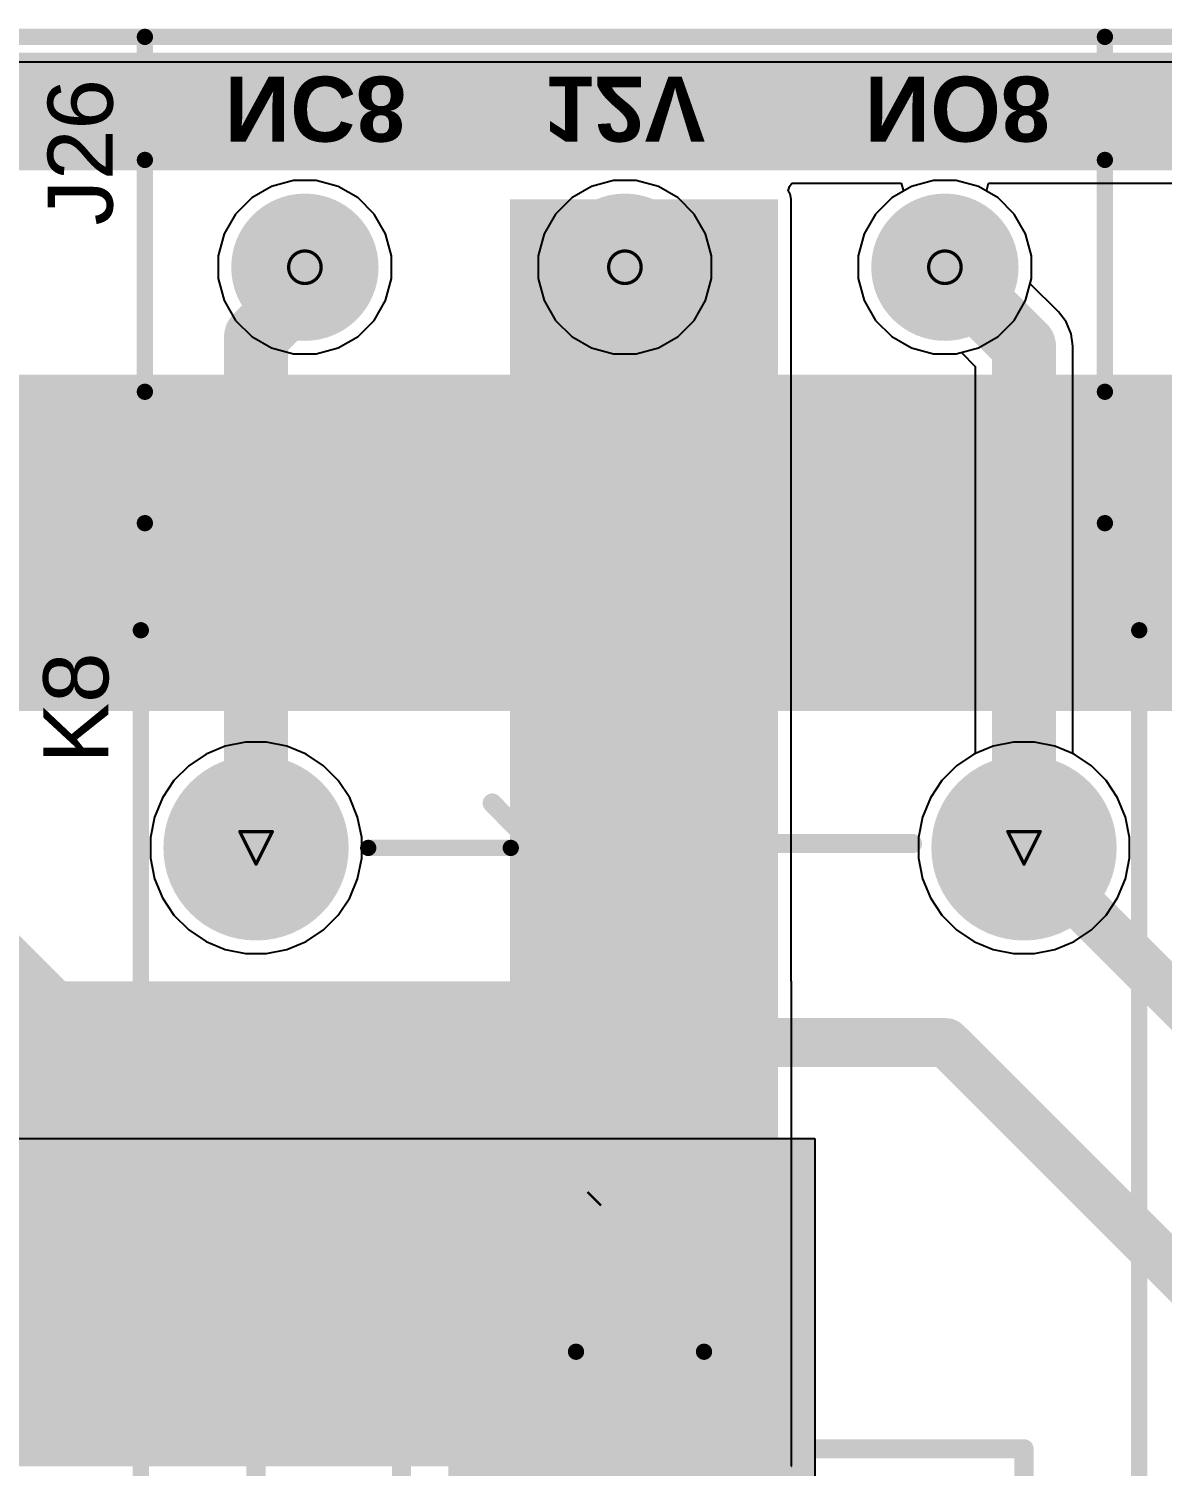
# Model space of a CAD drawing. Header units: inches. Extents: x -7 to 5163, y -3 to 5149.
# Drawn here: x 152.33 to 170.04, y 135.24 to 157.7 of the extents above; entities that cross this region are included whole.
import ezdxf

# ---------------------------------------------------------------- set-up
doc = ezdxf.new("R2010")
doc.units = ezdxf.units.IN
for name, color, linetype in [('Board Outline', 216, 'Continuous'), ('Bottom Layer', 5, 'Continuous'), ('Bottom Overlay', 54, 'Continuous'), ('Bottom Solder', 6, 'Continuous'), ('Drill Drawing', 1, 'Continuous'), ('GND', 76, 'Continuous'), ('Multi-Layer', 9, 'Continuous'), ('Pad Holes', 156, 'Continuous'), ('PWR', 16, 'Continuous'), ('Top Layer', 1, 'Continuous'), ('Top Overlay', 2, 'Continuous'), ('Top Solder', 216, 'Continuous')]:
    doc.layers.add(name, color=color, linetype=linetype)
doc.styles.add('Arial', font='', dxfattribs={"height": 0.2})
doc.styles.add('Arial_Bold', font='', dxfattribs={"height": 0.2})
doc.styles.get('Arial').set_extended_font_data('Arial')
doc.styles.get('Arial_Bold').set_extended_font_data('Arial', bold=True)

# ---------------------------------------------------------------- blocks, each defined once
blk = doc.blocks.new('SRD_05VDC_SL_C_17')
at = {"layer": 'Bottom Layer'}
h = blk.add_hatch(color=5, dxfattribs=at)
edge = h.paths.add_edge_path()
edge.add_arc((-5.100066, 5.999988), 1.397, 0, 360)
h = blk.add_hatch(color=5, dxfattribs=at)
edge = h.paths.add_edge_path()
edge.add_arc((7.100061999999999, 5.999479999999999), 1.397, 0, 360)
h = blk.add_hatch(color=5, dxfattribs=at)
edge = h.paths.add_edge_path()
edge.add_arc((-7.100061999999999, 0), 1.397, 0, 360)
h = blk.add_hatch(color=5, dxfattribs=at)
edge = h.paths.add_edge_path()
edge.add_arc((-5.100066, -5.999988), 1.397, 0, 360)
h = blk.add_hatch(color=5, dxfattribs=at)
edge = h.paths.add_edge_path()
edge.add_arc((7.100061999999999, -5.999479999999999), 1.397, 0, 360)
at = {"layer": 'Bottom Solder'}
h = blk.add_hatch(color=6, dxfattribs=at)
edge = h.paths.add_edge_path()
edge.add_arc((-5.100066, 5.999988), 1.4478, 0, 360)
h = blk.add_hatch(color=6, dxfattribs=at)
edge = h.paths.add_edge_path()
edge.add_arc((7.100061999999999, 5.999479999999999), 1.4478, 0, 360)
h = blk.add_hatch(color=6, dxfattribs=at)
edge = h.paths.add_edge_path()
edge.add_arc((-7.100061999999999, 0), 1.4478, 0, 360)
h = blk.add_hatch(color=6, dxfattribs=at)
edge = h.paths.add_edge_path()
edge.add_arc((-5.100066, -5.999988), 1.4478, 0, 360)
h = blk.add_hatch(color=6, dxfattribs=at)
edge = h.paths.add_edge_path()
edge.add_arc((7.100061999999999, -5.999479999999999), 1.4478, 0, 360)
at = {"layer": 'GND'}
h = blk.add_hatch(color=76, dxfattribs=at)
edge = h.paths.add_edge_path()
edge.add_arc((-5.100066, 5.999988), 1.397, 0, 360)
h = blk.add_hatch(color=76, dxfattribs=at)
edge = h.paths.add_edge_path()
edge.add_arc((7.100061999999999, 5.999479999999999), 1.397, 0, 360)
h = blk.add_hatch(color=76, dxfattribs=at)
edge = h.paths.add_edge_path()
edge.add_arc((-7.100061999999999, 0), 1.397, 0, 360)
h = blk.add_hatch(color=76, dxfattribs=at)
edge = h.paths.add_edge_path()
edge.add_arc((-5.100066, -5.999988), 1.397, 0, 360)
h = blk.add_hatch(color=76, dxfattribs=at)
edge = h.paths.add_edge_path()
edge.add_arc((7.100061999999999, -5.999479999999999), 1.397, 0, 360)
at = {"layer": 'Multi-Layer'}
h = blk.add_hatch(color=9, dxfattribs=at)
edge = h.paths.add_edge_path()
edge.add_arc((-5.100066, 5.999988), 1.397, 0, 360)
h = blk.add_hatch(color=9, dxfattribs=at)
edge = h.paths.add_edge_path()
edge.add_arc((7.100061999999999, 5.999479999999999), 1.397, 0, 360)
h = blk.add_hatch(color=9, dxfattribs=at)
edge = h.paths.add_edge_path()
edge.add_arc((-7.100061999999999, 0), 1.397, 0, 360)
h = blk.add_hatch(color=9, dxfattribs=at)
edge = h.paths.add_edge_path()
edge.add_arc((-5.100066, -5.999988), 1.397, 0, 360)
h = blk.add_hatch(color=9, dxfattribs=at)
edge = h.paths.add_edge_path()
edge.add_arc((7.100061999999999, -5.999479999999999), 1.397, 0, 360)
at = {"layer": 'Pad Holes'}
h = blk.add_hatch(color=7, dxfattribs=at)
edge = h.paths.add_edge_path()
edge.add_arc((-5.099989799999999, 5.999988), 0.7619999999999999, 0, 360)
h = blk.add_hatch(color=7, dxfattribs=at)
edge = h.paths.add_edge_path()
edge.add_arc((7.1000112, 5.999479999999999), 0.7619999999999999, 0, 360)
h = blk.add_hatch(color=7, dxfattribs=at)
edge = h.paths.add_edge_path()
edge.add_arc((-7.1000112, 0), 0.7619999999999999, 0, 360)
h = blk.add_hatch(color=7, dxfattribs=at)
edge = h.paths.add_edge_path()
edge.add_arc((-5.099989799999999, -5.999988), 0.7619999999999999, 0, 360)
h = blk.add_hatch(color=7, dxfattribs=at)
edge = h.paths.add_edge_path()
edge.add_arc((7.099935, -5.999479999999999), 0.7619999999999999, 0, 360)
at = {"layer": 'PWR'}
h = blk.add_hatch(color=16, dxfattribs=at)
edge = h.paths.add_edge_path()
edge.add_arc((-5.100066, 5.999988), 1.397, 0, 360)
h = blk.add_hatch(color=16, dxfattribs=at)
edge = h.paths.add_edge_path()
edge.add_arc((7.100061999999999, 5.999479999999999), 1.397, 0, 360)
h = blk.add_hatch(color=16, dxfattribs=at)
edge = h.paths.add_edge_path()
edge.add_arc((-7.100061999999999, 0), 1.397, 0, 360)
h = blk.add_hatch(color=16, dxfattribs=at)
edge = h.paths.add_edge_path()
edge.add_arc((-5.100066, -5.999988), 1.397, 0, 360)
h = blk.add_hatch(color=16, dxfattribs=at)
edge = h.paths.add_edge_path()
edge.add_arc((7.100061999999999, -5.999479999999999), 1.397, 0, 360)
at = {"layer": 'Top Layer'}
h = blk.add_hatch(color=1, dxfattribs=at)
edge = h.paths.add_edge_path()
edge.add_arc((-5.100066, 5.999988), 1.397, 0, 360)
h = blk.add_hatch(color=1, dxfattribs=at)
edge = h.paths.add_edge_path()
edge.add_arc((7.100061999999999, 5.999479999999999), 1.397, 0, 360)
h = blk.add_hatch(color=1, dxfattribs=at)
edge = h.paths.add_edge_path()
edge.add_arc((-7.100061999999999, 0), 1.397, 0, 360)
h = blk.add_hatch(color=1, dxfattribs=at)
edge = h.paths.add_edge_path()
edge.add_arc((-5.100066, -5.999988), 1.397, 0, 360)
h = blk.add_hatch(color=1, dxfattribs=at)
edge = h.paths.add_edge_path()
edge.add_arc((7.100061999999999, -5.999479999999999), 1.397, 0, 360)
at = {"layer": 'Top Solder'}
h = blk.add_hatch(color=216, dxfattribs=at)
edge = h.paths.add_edge_path()
edge.add_arc((-5.100066, 5.999988), 1.4478, 0, 360)
h = blk.add_hatch(color=216, dxfattribs=at)
edge = h.paths.add_edge_path()
edge.add_arc((7.100061999999999, 5.999479999999999), 1.4478, 0, 360)
h = blk.add_hatch(color=216, dxfattribs=at)
edge = h.paths.add_edge_path()
edge.add_arc((-7.100061999999999, 0), 1.4478, 0, 360)
h = blk.add_hatch(color=216, dxfattribs=at)
edge = h.paths.add_edge_path()
edge.add_arc((-5.100066, -5.999988), 1.4478, 0, 360)
h = blk.add_hatch(color=216, dxfattribs=at)
edge = h.paths.add_edge_path()
edge.add_arc((7.100061999999999, -5.999479999999999), 1.4478, 0, 360)
at = {"layer": 'Top Overlay'}
for points in [[(-8.6991444, 7.8000352, 0.254, 0.254, 0), (-8.6991444, 0.2946908, 0.254, 0.254, 0)], [(-8.6991444, 7.8000352, 0.254, 0.254, 0), (10.5009696, 7.8000352, 0.254, 0.254, 0)], [(10.500995, 7.8000098, 0.254, 0.254, 0), (10.500995, -7.8000098, 0.254, 0.254, 0)], [(-3.309874, 5.999988, 0.2999994, 0.2999994, 0), (-2.2919944, 5.9999626, 0.2999994, 0.2999994, 0)], [(-2.2919944, 5.999988, 0.2999994, 0.2999994, 0), (-2.2919944, 1.0508488, 0.2999994, 0.2999994, 0)], [(7.0993, 4.246879999999999, 0.254, 0.254, 0), (7.0993, 2.0193, 0.254, 0.254, 0)], [(-7.031735999999999, 3.727196, 0.2999994, 0.2999994, 0), (1.604264, 3.727196, 0.2999994, 0.2999994, 0)], [(-7.031735999999999, 3.727196, 0.2999994, 0.2999994, 0), (-7.031735999999999, 1.7999964, 0.2999994, 0.2999994, 0)], [(1.604264, 3.727196, 0.2999994, 0.2999994, 0), (1.604264, 0.7272019999999999, 0.2999994, 0.2999994, 0)], [(7.800593999999999, 2.30886, 0.2999994, 0.2999994, 0), (6.150102, 0.70104, 0.2999994, 0.2999994, 0)], [(-3.774948, 0.999998, 0.254, 0.254, 0), (-3.774948, -0.999998, 0.254, 0.254, 0)], [(-3.774948, 0.999998, 0.254, 0.254, 0), (-0.7749539999999999, 0.999998, 0.254, 0.254, 0)], [(-0.7749539999999999, 0.999998, 0.254, 0.254, 0), (-0.7749539999999999, -0.999998, 0.254, 0.254, 0)], [(1.604264, 0.7272019999999999, 0.2999994, 0.2999994, 0), (1.628394, 0.7030466, 0.2999994, 0.2999994, 0)], [(1.628394, 0.7030466, 0.2999994, 0.2999994, 0), (5.644387999999999, 0.7030466, 0.2999994, 0.2999994, 0)], [(5.644387999999999, 0.7030466, 0.2999994, 0.2999994, 0), (6.152387999999999, 0.7030466, 0.2999994, 0.2999994, 0)], [(-8.6991444, -0.2946908, 0.254, 0.254, 0), (-8.6991444, -7.7999844, 0.254, 0.254, 0)], [(7.168388, -0.31242, 0.2999994, 0.2999994, 0), (7.168388, -4.25704, 0.2999994, 0.2999994, 0)], [(-3.774948, -0.999998, 0.254, 0.254, 0), (-0.7749539999999999, -0.999998, 0.254, 0.254, 0)], [(-2.2919944, -1.0512552, 0.2999994, 0.2999994, 0), (-2.2919944, -5.999988, 0.2999994, 0.2999994, 0)], [(-2.2919944, -5.9999626, 0.2999994, 0.2999994, 0), (-3.309874, -5.999988, 0.2999994, 0.2999994, 0)], [(-8.699017399999999, -7.7999844, 0.254, 0.254, 0), (10.5010966, -7.7999844, 0.254, 0.254, 0)]]:
    blk.add_lwpolyline(points, format="xyseb", dxfattribs=at)
for points in [[(-8.7626444, 7.8000352, 0.127, 0.127, 1), (-8.6356444, 7.8000352, 0.127, 0.127, 1)], [(-8.7626444, 7.8000352, 0.127, 0.127, 1), (-8.6356444, 7.8000352, 0.127, 0.127, 1)], [(10.4374696, 7.8000352, 0.127, 0.127, 1), (10.5644696, 7.8000352, 0.127, 0.127, 1)], [(10.437495, 7.8000098, 0.127, 0.127, 1), (10.564495, 7.8000098, 0.127, 0.127, 1)], [(-3.38487258, 5.999988, 0.1499997, 0.1499997, 1), (-3.23487542, 5.999988, 0.1499997, 0.1499997, 1)], [(-2.36699298, 5.999988, 0.1499997, 0.1499997, 1), (-2.21699582, 5.999988, 0.1499997, 0.1499997, 1)], [(-2.36699298, 5.9999626, 0.1499997, 0.1499997, 1), (-2.21699582, 5.9999626, 0.1499997, 0.1499997, 1)], [(7.0358, 4.246879999999999, 0.127, 0.127, 1), (7.162799999999999, 4.246879999999999, 0.127, 0.127, 1)], [(-7.106734579999999, 3.727196, 0.1499997, 0.1499997, 1), (-6.95673742, 3.727196, 0.1499997, 0.1499997, 1)], [(-7.106734579999999, 3.727196, 0.1499997, 0.1499997, 1), (-6.95673742, 3.727196, 0.1499997, 0.1499997, 1)], [(1.52926542, 3.727196, 0.1499997, 0.1499997, 1), (1.67926258, 3.727196, 0.1499997, 0.1499997, 1)], [(1.52926542, 3.727196, 0.1499997, 0.1499997, 1), (1.67926258, 3.727196, 0.1499997, 0.1499997, 1)], [(7.72559542, 2.30886, 0.1499997, 0.1499997, 1), (7.87559258, 2.30886, 0.1499997, 0.1499997, 1)], [(7.0358, 2.0193, 0.127, 0.127, 1), (7.162799999999999, 2.0193, 0.127, 0.127, 1)], [(-7.106734579999999, 1.7999964, 0.1499997, 0.1499997, 1), (-6.95673742, 1.7999964, 0.1499997, 0.1499997, 1)], [(-3.838448, 0.999998, 0.127, 0.127, 1), (-3.711448, 0.999998, 0.127, 0.127, 1)], [(-3.838448, 0.999998, 0.127, 0.127, 1), (-3.711448, 0.999998, 0.127, 0.127, 1)], [(-2.36699298, 1.0508488, 0.1499997, 0.1499997, 1), (-2.21699582, 1.0508488, 0.1499997, 0.1499997, 1)], [(-0.8384539999999999, 0.999998, 0.127, 0.127, 1), (-0.7114539999999999, 0.999998, 0.127, 0.127, 1)], [(-0.8384539999999999, 0.999998, 0.127, 0.127, 1), (-0.7114539999999999, 0.999998, 0.127, 0.127, 1)], [(1.52926542, 0.7272019999999999, 0.1499997, 0.1499997, 1), (1.67926258, 0.7272019999999999, 0.1499997, 0.1499997, 1)], [(1.52926542, 0.7272019999999999, 0.1499997, 0.1499997, 1), (1.67926258, 0.7272019999999999, 0.1499997, 0.1499997, 1)], [(1.55339542, 0.7030466, 0.1499997, 0.1499997, 1), (1.70339258, 0.7030466, 0.1499997, 0.1499997, 1)], [(1.55339542, 0.7030466, 0.1499997, 0.1499997, 1), (1.70339258, 0.7030466, 0.1499997, 0.1499997, 1)], [(5.569389419999999, 0.7030466, 0.1499997, 0.1499997, 1), (5.71938658, 0.7030466, 0.1499997, 0.1499997, 1)], [(5.569389419999999, 0.7030466, 0.1499997, 0.1499997, 1), (5.71938658, 0.7030466, 0.1499997, 0.1499997, 1)], [(6.07510342, 0.70104, 0.1499997, 0.1499997, 1), (6.225100579999999, 0.70104, 0.1499997, 0.1499997, 1)], [(6.077389419999999, 0.7030466, 0.1499997, 0.1499997, 1), (6.227386579999999, 0.7030466, 0.1499997, 0.1499997, 1)], [(-8.7626444, 0.2946908, 0.127, 0.127, 1), (-8.6356444, 0.2946908, 0.127, 0.127, 1)], [(-8.7626444, -0.2946908, 0.127, 0.127, 1), (-8.6356444, -0.2946908, 0.127, 0.127, 1)], [(7.093389419999999, -0.31242, 0.1499997, 0.1499997, 1), (7.243386579999999, -0.31242, 0.1499997, 0.1499997, 1)], [(-3.838448, -0.999998, 0.127, 0.127, 1), (-3.711448, -0.999998, 0.127, 0.127, 1)], [(-3.838448, -0.999998, 0.127, 0.127, 1), (-3.711448, -0.999998, 0.127, 0.127, 1)], [(-0.8384539999999999, -0.999998, 0.127, 0.127, 1), (-0.7114539999999999, -0.999998, 0.127, 0.127, 1)], [(-0.8384539999999999, -0.999998, 0.127, 0.127, 1), (-0.7114539999999999, -0.999998, 0.127, 0.127, 1)], [(-2.36699298, -1.0512552, 0.1499997, 0.1499997, 1), (-2.21699582, -1.0512552, 0.1499997, 0.1499997, 1)], [(7.093389419999999, -4.25704, 0.1499997, 0.1499997, 1), (7.243386579999999, -4.25704, 0.1499997, 0.1499997, 1)], [(-3.38487258, -5.999988, 0.1499997, 0.1499997, 1), (-3.23487542, -5.999988, 0.1499997, 0.1499997, 1)], [(-2.36699298, -5.9999626, 0.1499997, 0.1499997, 1), (-2.21699582, -5.9999626, 0.1499997, 0.1499997, 1)], [(-2.36699298, -5.999988, 0.1499997, 0.1499997, 1), (-2.21699582, -5.999988, 0.1499997, 0.1499997, 1)], [(-8.7626444, -7.7999844, 0.127, 0.127, 1), (-8.6356444, -7.7999844, 0.127, 0.127, 1)], [(-8.762517399999998, -7.7999844, 0.127, 0.127, 1), (-8.6355174, -7.7999844, 0.127, 0.127, 1)], [(10.437495, -7.8000098, 0.127, 0.127, 1), (10.564495, -7.8000098, 0.127, 0.127, 1)], [(10.4375966, -7.7999844, 0.127, 0.127, 1), (10.5645966, -7.7999844, 0.127, 0.127, 1)]]:
    blk.add_lwpolyline(points, format="xyseb", close=True, dxfattribs=at)
at = {"layer": 'Top Overlay', "style": 'Arial'}
blk.add_text('1', height=1.00000054, dxfattribs=at).set_placement((-7.131989799999999, -6.558788))
blk = doc.blocks.new('XY301V_A_5_0_3P_48')
at = {"layer": 'Bottom Layer'}
h = blk.add_hatch(color=5, dxfattribs=at)
edge = h.paths.add_edge_path()
edge.add_arc((-4.999989999999999, 0), 1.10000034, 0, 360)
h = blk.add_hatch(color=5, dxfattribs=at)
edge = h.paths.add_edge_path()
edge.add_arc((0, 0), 1.10000034, 0, 360)
h = blk.add_hatch(color=5, dxfattribs=at)
edge = h.paths.add_edge_path()
edge.add_arc((4.999989999999999, 0), 1.10000034, 0, 360)
at = {"layer": 'Bottom Solder'}
h = blk.add_hatch(color=6, dxfattribs=at)
edge = h.paths.add_edge_path()
edge.add_arc((-4.999989999999999, 0), 1.15080034, 0, 360)
h = blk.add_hatch(color=6, dxfattribs=at)
edge = h.paths.add_edge_path()
edge.add_arc((0, 0), 1.15080034, 0, 360)
h = blk.add_hatch(color=6, dxfattribs=at)
edge = h.paths.add_edge_path()
edge.add_arc((4.999989999999999, 0), 1.15080034, 0, 360)
at = {"layer": 'GND'}
h = blk.add_hatch(color=76, dxfattribs=at)
edge = h.paths.add_edge_path()
edge.add_arc((-4.999989999999999, 0), 1.10000034, 0, 360)
h = blk.add_hatch(color=76, dxfattribs=at)
edge = h.paths.add_edge_path()
edge.add_arc((0, 0), 1.10000034, 0, 360)
h = blk.add_hatch(color=76, dxfattribs=at)
edge = h.paths.add_edge_path()
edge.add_arc((4.999989999999999, 0), 1.10000034, 0, 360)
at = {"layer": 'Multi-Layer'}
h = blk.add_hatch(color=9, dxfattribs=at)
edge = h.paths.add_edge_path()
edge.add_arc((-4.999989999999999, 0), 1.10000034, 0, 360)
h = blk.add_hatch(color=9, dxfattribs=at)
edge = h.paths.add_edge_path()
edge.add_arc((0, 0), 1.10000034, 0, 360)
h = blk.add_hatch(color=9, dxfattribs=at)
edge = h.paths.add_edge_path()
edge.add_arc((4.999989999999999, 0), 1.10000034, 0, 360)
at = {"layer": 'Pad Holes'}
h = blk.add_hatch(color=7, dxfattribs=at)
edge = h.paths.add_edge_path()
edge.add_arc((-4.999989999999999, 0), 0.5999987999999999, 0, 360)
h = blk.add_hatch(color=7, dxfattribs=at)
edge = h.paths.add_edge_path()
edge.add_arc((0, 0), 0.5999987999999999, 0, 360)
h = blk.add_hatch(color=7, dxfattribs=at)
edge = h.paths.add_edge_path()
edge.add_arc((4.999989999999999, 0), 0.5999987999999999, 0, 360)
at = {"layer": 'PWR'}
h = blk.add_hatch(color=16, dxfattribs=at)
edge = h.paths.add_edge_path()
edge.add_arc((-4.999989999999999, 0), 1.10000034, 0, 360)
h = blk.add_hatch(color=16, dxfattribs=at)
edge = h.paths.add_edge_path()
edge.add_arc((0, 0), 1.10000034, 0, 360)
h = blk.add_hatch(color=16, dxfattribs=at)
edge = h.paths.add_edge_path()
edge.add_arc((4.999989999999999, 0), 1.10000034, 0, 360)
at = {"layer": 'Top Layer'}
h = blk.add_hatch(color=1, dxfattribs=at)
edge = h.paths.add_edge_path()
edge.add_arc((-4.999989999999999, 0), 1.10000034, 0, 360)
h = blk.add_hatch(color=1, dxfattribs=at)
edge = h.paths.add_edge_path()
edge.add_arc((0, 0), 1.10000034, 0, 360)
h = blk.add_hatch(color=1, dxfattribs=at)
edge = h.paths.add_edge_path()
edge.add_arc((4.999989999999999, 0), 1.10000034, 0, 360)
at = {"layer": 'Top Solder'}
h = blk.add_hatch(color=216, dxfattribs=at)
edge = h.paths.add_edge_path()
edge.add_arc((-4.999989999999999, 0), 1.15080034, 0, 360)
h = blk.add_hatch(color=216, dxfattribs=at)
edge = h.paths.add_edge_path()
edge.add_arc((0, 0), 1.15080034, 0, 360)
h = blk.add_hatch(color=216, dxfattribs=at)
edge = h.paths.add_edge_path()
edge.add_arc((4.999989999999999, 0), 1.15080034, 0, 360)
at = {"layer": 'Top Overlay'}
for points in [[(-7.500010399999999, -4.0000428, 0.254, 0.254, 0), (-7.500010399999999, 3.5999928, 0.254, 0.254, 0)], [(-7.500010399999999, 3.5999928, 0.254, 0.254, 0), (7.500010399999999, 3.5999928, 0.254, 0.254, 0)], [(7.500010399999999, -4.0000428, 0.254, 0.254, 0), (7.500010399999999, 3.5999928, 0.254, 0.254, 0)], [(-7.500010399999999, 1.6769588, 0.254, 0.254, 0), (7.500010399999999, 1.6769588, 0.254, 0.254, 0)], [(-7.500010399999999, -1.946783, 0.254, 0.254, 0), (7.500010399999999, -1.946783, 0.254, 0.254, 0)], [(-7.500010399999999, -4.0000428, 0.254, 0.254, 0), (7.500010399999999, -4.0000428, 0.254, 0.254, 0)]]:
    blk.add_lwpolyline(points, format="xyseb", dxfattribs=at)
for points in [[(-7.563510399999999, 3.5999928, 0.127, 0.127, 1), (-7.4365104, 3.5999928, 0.127, 0.127, 1)], [(-7.563510399999999, 3.5999928, 0.127, 0.127, 1), (-7.4365104, 3.5999928, 0.127, 0.127, 1)], [(7.4365104, 3.5999928, 0.127, 0.127, 1), (7.563510399999999, 3.5999928, 0.127, 0.127, 1)], [(7.4365104, 3.5999928, 0.127, 0.127, 1), (7.563510399999999, 3.5999928, 0.127, 0.127, 1)], [(-7.563510399999999, 1.6769588, 0.127, 0.127, 1), (-7.4365104, 1.6769588, 0.127, 0.127, 1)], [(7.4365104, 1.6769588, 0.127, 0.127, 1), (7.563510399999999, 1.6769588, 0.127, 0.127, 1)], [(-7.563510399999999, -1.946783, 0.127, 0.127, 1), (-7.4365104, -1.946783, 0.127, 0.127, 1)], [(7.4365104, -1.946783, 0.127, 0.127, 1), (7.563510399999999, -1.946783, 0.127, 0.127, 1)], [(-7.563510399999999, -4.0000428, 0.127, 0.127, 1), (-7.4365104, -4.0000428, 0.127, 0.127, 1)], [(-7.563510399999999, -4.0000428, 0.127, 0.127, 1), (-7.4365104, -4.0000428, 0.127, 0.127, 1)], [(7.4365104, -4.0000428, 0.127, 0.127, 1), (7.563510399999999, -4.0000428, 0.127, 0.127, 1)], [(7.4365104, -4.0000428, 0.127, 0.127, 1), (7.563510399999999, -4.0000428, 0.127, 0.127, 1)]]:
    blk.add_lwpolyline(points, format="xyseb", close=True, dxfattribs=at)

msp = doc.modelspace()

# ---------------------------------------------------------------- hatches: boundary and pattern name
at = {"layer": 'Bottom Layer'}
for points in [[(89.408, 155.49265828), (190.3035056, 155.49265828), (190.3035056, 157.3276), (89.408, 157.3276)], [(73.6092, 147.0406), (182.6006, 147.0406), (182.6006, 152.2984), (73.6092, 152.2984)], [(158.88302742, 128.01855778), (164.6065923, 128.01855778), (164.6065923, 140.36039746), (158.88302742, 140.36039746)]]:
    msp.add_hatch(color=5, dxfattribs=at).paths.add_polyline_path(points)
at = {"layer": 'Top Layer'}
for points in [[(89.40929032, 155.4988), (190.7032, 155.4988), (190.7032, 157.3276), (89.40929032, 157.3276)], [(159.8422, 129.30444294), (164.03271232, 129.30444294), (164.03271232, 155.03748266), (159.8422, 155.03748266)], [(142.2654, 135.23825378), (164.0332, 135.23825378), (164.0332, 142.81615074), (142.2654, 142.81615074)]]:
    msp.add_hatch(color=1, dxfattribs=at).paths.add_polyline_path(points)

# ---------------------------------------------------------------- linework, layer by layer
at = {"layer": 'Board Outline'}
msp.add_lwpolyline([(84.20200838, 157.57585452, 0.254, 0.254, 0), (192.19801794, 157.57585452, 0.254, 0.254, 0)], format="xyseb", dxfattribs=at)
at = {"layer": 'Bottom Layer'}
for p, q in [((141.3256, 140.3604), (164.6065923, 140.3604)), ((164.6065923, 140.3604), (164.6065923, 111.379))]:
    msp.add_line(p, q, dxfattribs=at)
for points in [[(150.26745918, 144.90138914, 0.7619999999999999, 0.7619999999999999, 0), (153.30984832, 141.859, 0.7619999999999999, 0.7619999999999999, 0)], [(167.8755596, 144.90138914, 0.7619999999999999, 0.7619999999999999, 0), (167.8756866, 144.90138914, 0.7619999999999999, 0.7619999999999999, 0)], [(167.8756866, 144.90138914, 0.7619999999999999, 0.7619999999999999, 0), (176.1077123, 136.66936344, 0.7619999999999999, 0.7619999999999999, 0)], [(153.30984832, 141.859, 0.7619999999999999, 0.7619999999999999, 0), (166.65769056, 141.859, 0.7619999999999999, 0.7619999999999999, 0)], [(166.65769056, 141.859, 0.7619999999999999, 0.7619999999999999, 0), (170.9166, 137.60009056, 0.7619999999999999, 0.7619999999999999, 0)]]:
    msp.add_lwpolyline(points, format="xyseb", dxfattribs=at)
for points in [[(167.6850596, 144.90138914, 0.3809999999999999, 0.3809999999999999, 1), (168.0660596, 144.90138914, 0.3809999999999999, 0.3809999999999999, 1)], [(167.6851866, 144.90138914, 0.3809999999999999, 0.3809999999999999, 1), (168.0661866, 144.90138914, 0.3809999999999999, 0.3809999999999999, 1)], [(167.6851866, 144.90138914, 0.3809999999999999, 0.3809999999999999, 1), (168.0661866, 144.90138914, 0.3809999999999999, 0.3809999999999999, 1)], [(153.11934832, 141.859, 0.3809999999999999, 0.3809999999999999, 1), (153.50034832, 141.859, 0.3809999999999999, 0.3809999999999999, 1)], [(153.11934832, 141.859, 0.3809999999999999, 0.3809999999999999, 1), (153.50034832, 141.859, 0.3809999999999999, 0.3809999999999999, 1)], [(166.46719056, 141.859, 0.3809999999999999, 0.3809999999999999, 1), (166.84819056, 141.859, 0.3809999999999999, 0.3809999999999999, 1)], [(166.46719056, 141.859, 0.3809999999999999, 0.3809999999999999, 1), (166.84819056, 141.859, 0.3809999999999999, 0.3809999999999999, 1)]]:
    msp.add_lwpolyline(points, format="xyseb", close=True, dxfattribs=at)
at = {"layer": 'Drill Drawing'}
for points in [[(156.89358258, 153.97586172, 0.0508, 0.0508, 1), (156.38558258, 153.97586172, 0.0508, 0.0508, 1)], [(161.89357258, 153.97586172, 0.0508, 0.0508, 1), (161.38557258, 153.97586172, 0.0508, 0.0508, 1)], [(166.89356258, 153.97586172, 0.0508, 0.0508, 1), (166.38556258, 153.97586172, 0.0508, 0.0508, 1)], [(156.37288258, 153.97586172, 0.0254, 0.0254, 1), (156.39828258, 153.97586172, 0.0254, 0.0254, 1)], [(156.88088258, 153.97586172, 0.0254, 0.0254, 1), (156.90628258, 153.97586172, 0.0254, 0.0254, 1)], [(161.37287258, 153.97586172, 0.0254, 0.0254, 1), (161.39827258, 153.97586172, 0.0254, 0.0254, 1)], [(161.88087258, 153.97586172, 0.0254, 0.0254, 1), (161.90627258, 153.97586172, 0.0254, 0.0254, 1)], [(166.37286258, 153.97586172, 0.0254, 0.0254, 1), (166.39826258, 153.97586172, 0.0254, 0.0254, 1)], [(166.88086258, 153.97586172, 0.0254, 0.0254, 1), (166.90626258, 153.97586172, 0.0254, 0.0254, 1)], [(155.6098996, 145.15546534, 0.0254, 0.0254, 1), (155.6352996, 145.15546534, 0.0254, 0.0254, 1)], [(155.6098996, 145.15546534, 0.0254, 0.0254, 1), (155.6352996, 145.15546534, 0.0254, 0.0254, 1)], [(156.1178996, 145.15546534, 0.0254, 0.0254, 1), (156.1432996, 145.15546534, 0.0254, 0.0254, 1)], [(156.1178996, 145.15546534, 0.0254, 0.0254, 1), (156.1432996, 145.15546534, 0.0254, 0.0254, 1)], [(167.6088596, 145.15538914, 0.0254, 0.0254, 1), (167.6342596, 145.15538914, 0.0254, 0.0254, 1)], [(167.6088596, 145.15538914, 0.0254, 0.0254, 1), (167.6342596, 145.15538914, 0.0254, 0.0254, 1)], [(168.1168596, 145.15538914, 0.0254, 0.0254, 1), (168.1422596, 145.15538914, 0.0254, 0.0254, 1)], [(168.1168596, 145.15538914, 0.0254, 0.0254, 1), (168.1422596, 145.15538914, 0.0254, 0.0254, 1)], [(155.8638996, 144.64746534, 0.0254, 0.0254, 1), (155.8892996, 144.64746534, 0.0254, 0.0254, 1)], [(155.8638996, 144.64746534, 0.0254, 0.0254, 1), (155.8892996, 144.64746534, 0.0254, 0.0254, 1)], [(167.8628596, 144.64738914, 0.0254, 0.0254, 1), (167.8882596, 144.64738914, 0.0254, 0.0254, 1)], [(167.8628596, 144.64738914, 0.0254, 0.0254, 1), (167.8882596, 144.64738914, 0.0254, 0.0254, 1)]]:
    msp.add_lwpolyline(points, format="xyseb", close=True, dxfattribs=at)
for points in [[(155.6225996, 145.15546534, 0.0508, 0.0508, 0), (156.1305996, 145.15546534, 0.0508, 0.0508, 0)], [(155.6225996, 145.15546534, 0.0508, 0.0508, 0), (155.8765996, 144.64746534, 0.0508, 0.0508, 0)], [(155.8765996, 144.64746534, 0.0508, 0.0508, 0), (156.1305996, 145.15546534, 0.0508, 0.0508, 0)], [(167.6215596, 145.15538914, 0.0508, 0.0508, 0), (168.1295596, 145.15538914, 0.0508, 0.0508, 0)], [(167.6215596, 145.15538914, 0.0508, 0.0508, 0), (167.8755596, 144.64738914, 0.0508, 0.0508, 0)], [(167.8755596, 144.64738914, 0.0508, 0.0508, 0), (168.1295596, 145.15538914, 0.0508, 0.0508, 0)]]:
    msp.add_lwpolyline(points, format="xyseb", dxfattribs=at)
at = {"layer": 'GND'}
for p, q in [((84.20199822, 157.18741232), (192.19506646, 157.18739962)), ((156.46132538, 155.32986206), (156.11695726, 155.23758894)), ((156.81783978, 155.32986206), (156.46132538, 155.32986206)), ((157.1622079, 155.23758894), (156.81783978, 155.32986206)), ((161.46131538, 155.32986206), (161.11694726, 155.23758894)), ((161.81782978, 155.32986206), (161.46131538, 155.32986206)), ((162.1621979, 155.23758894), (161.81782978, 155.32986206)), ((166.46130538, 155.32986206), (166.11693726, 155.23758894)), ((166.81781978, 155.32986206), (166.46130538, 155.32986206)), ((167.1621879, 155.23758894), (166.81781978, 155.32986206)), ((155.80820756, 155.05933174), (155.55611256, 154.80723674)), ((156.11695726, 155.23758894), (155.80820756, 155.05933174)), ((157.4709576, 155.05933174), (157.1622079, 155.23758894)), ((157.7230526, 154.80723674), (157.4709576, 155.05933174)), ((160.80819756, 155.05933174), (160.55610256, 154.80723674)), ((161.11694726, 155.23758894), (160.80819756, 155.05933174)), ((162.4709476, 155.05933174), (162.1621979, 155.23758894)), ((162.7230426, 154.80723674), (162.4709476, 155.05933174)), ((165.80818756, 155.05933174), (165.55609256, 154.80723674)), ((166.11693726, 155.23758894), (165.80818756, 155.05933174)), ((167.4709376, 155.05933174), (167.1621879, 155.23758894)), ((167.7230326, 154.80723674), (167.4709376, 155.05933174)), ((155.55611256, 154.80723674), (155.37785536, 154.49848704)), ((157.9013098, 154.49848704), (157.7230526, 154.80723674)), ((160.55610256, 154.80723674), (160.37784536, 154.49848704)), ((162.9012998, 154.49848704), (162.7230426, 154.80723674)), ((165.55609256, 154.80723674), (165.37783536, 154.49848704)), ((167.9012898, 154.49848704), (167.7230326, 154.80723674)), ((155.37785536, 154.49848704), (155.28558224, 154.15411892)), ((157.99358292, 154.15411892), (157.9013098, 154.49848704)), ((160.37784536, 154.49848704), (160.28557224, 154.15411892)), ((162.99357292, 154.15411892), (162.9012998, 154.49848704)), ((165.37783536, 154.49848704), (165.28556224, 154.15411892)), ((167.99356292, 154.15411892), (167.9012898, 154.49848704)), ((155.28558224, 154.15411892), (155.28558224, 153.79760452)), ((157.99358292, 153.79760452), (157.99358292, 154.15411892)), ((160.28557224, 154.15411892), (160.28557224, 153.79760452)), ((162.99357292, 153.79760452), (162.99357292, 154.15411892)), ((165.28556224, 154.15411892), (165.28556224, 153.79760452)), ((167.99356292, 153.79760452), (167.99356292, 154.15411892)), ((155.28558224, 153.79760452), (155.37785536, 153.4532364)), ((157.9013098, 153.4532364), (157.99358292, 153.79760452)), ((160.28557224, 153.79760452), (160.37784536, 153.4532364)), ((162.9012998, 153.4532364), (162.99357292, 153.79760452)), ((165.28556224, 153.79760452), (165.37783536, 153.4532364)), ((167.9012898, 153.4532364), (167.99356292, 153.79760452)), ((155.37785536, 153.4532364), (155.55611256, 153.1444867)), ((157.7230526, 153.1444867), (157.9013098, 153.4532364)), ((160.37784536, 153.4532364), (160.55610256, 153.1444867)), ((162.7230426, 153.1444867), (162.9012998, 153.4532364)), ((165.37783536, 153.4532364), (165.55609256, 153.1444867)), ((167.7230326, 153.1444867), (167.9012898, 153.4532364)), ((155.55611256, 153.1444867), (155.80820756, 152.8923917)), ((157.4709576, 152.8923917), (157.7230526, 153.1444867)), ((160.55610256, 153.1444867), (160.80819756, 152.8923917)), ((162.4709476, 152.8923917), (162.7230426, 153.1444867)), ((165.55609256, 153.1444867), (165.80818756, 152.8923917)), ((167.4709376, 152.8923917), (167.7230326, 153.1444867)), ((155.80820756, 152.8923917), (156.11695726, 152.7141345)), ((157.1622079, 152.7141345), (157.4709576, 152.8923917)), ((160.80819756, 152.8923917), (161.11694726, 152.7141345)), ((162.1621979, 152.7141345), (162.4709476, 152.8923917)), ((165.80818756, 152.8923917), (166.11693726, 152.7141345)), ((167.1621879, 152.7141345), (167.4709376, 152.8923917)), ((156.11695726, 152.7141345), (156.46132538, 152.62186138)), ((156.46132538, 152.62186138), (156.81783978, 152.62186138)), ((156.81783978, 152.62186138), (157.1622079, 152.7141345)), ((161.11694726, 152.7141345), (161.46131538, 152.62186138)), ((161.46131538, 152.62186138), (161.81782978, 152.62186138)), ((161.81782978, 152.62186138), (162.1621979, 152.7141345)), ((166.11693726, 152.7141345), (166.46130538, 152.62186138)), ((166.46130538, 152.62186138), (166.81781978, 152.62186138)), ((166.81781978, 152.62186138), (167.1621879, 152.7141345)), ((155.39502068, 146.48906948), (155.094559, 146.36461202)), ((155.71399134, 146.55251614), (155.39502068, 146.48906948)), ((156.03920786, 146.55251614), (155.71399134, 146.55251614)), ((156.35817852, 146.48906948), (156.03920786, 146.55251614)), ((156.6586402, 146.36461202), (156.35817852, 146.48906948)), ((167.39398068, 146.48906948), (167.093519, 146.36461202)), ((167.71295134, 146.55251614), (167.39398068, 146.48906948)), ((168.03816786, 146.55251614), (167.71295134, 146.55251614)), ((168.35713852, 146.48906948), (168.03816786, 146.55251614)), ((168.6576002, 146.36461202), (168.35713852, 146.48906948)), ((155.094559, 146.36461202), (154.82414806, 146.18393166)), ((156.92905114, 146.18393166), (156.6586402, 146.36461202)), ((167.093519, 146.36461202), (166.82310806, 146.18393166)), ((168.92801114, 146.18393166), (168.6576002, 146.36461202)), ((154.82414806, 146.18393166), (154.59418408, 145.95396768)), ((157.15901512, 145.95396768), (156.92905114, 146.18393166)), ((166.82310806, 146.18393166), (166.59314408, 145.95396768)), ((169.15797512, 145.95396768), (168.92801114, 146.18393166)), ((154.59418408, 145.95396768), (154.41350372, 145.68355674)), ((157.33969548, 145.68355674), (157.15901512, 145.95396768)), ((166.59314408, 145.95396768), (166.41246372, 145.68355674)), ((169.33865548, 145.68355674), (169.15797512, 145.95396768)), ((154.41350372, 145.68355674), (154.28904626, 145.38309506)), ((157.46415294, 145.38309506), (157.33969548, 145.68355674)), ((166.41246372, 145.68355674), (166.28800626, 145.38309506)), ((169.46311294, 145.38309506), (169.33865548, 145.68355674)), ((154.28904626, 145.38309506), (154.2255996, 145.0641244)), ((157.5275996, 145.0641244), (157.46415294, 145.38309506)), ((166.28800626, 145.38309506), (166.2245596, 145.0641244)), ((169.5265596, 145.0641244), (169.46311294, 145.38309506)), ((154.2255996, 145.0641244), (154.2255996, 144.73890788)), ((157.5275996, 144.73890788), (157.5275996, 145.0641244)), ((166.2245596, 145.0641244), (166.2245596, 144.73890788)), ((169.5265596, 144.73890788), (169.5265596, 145.0641244)), ((154.2255996, 144.73890788), (154.28904626, 144.41993722)), ((157.46415294, 144.41993722), (157.5275996, 144.73890788)), ((166.2245596, 144.73890788), (166.28800626, 144.41993722)), ((169.46311294, 144.41993722), (169.5265596, 144.73890788)), ((154.28904626, 144.41993722), (154.41350372, 144.11947554)), ((157.33969548, 144.11947554), (157.46415294, 144.41993722)), ((166.28800626, 144.41993722), (166.41246372, 144.11947554)), ((169.33865548, 144.11947554), (169.46311294, 144.41993722)), ((154.41350372, 144.11947554), (154.59418408, 143.8490646)), ((157.15901512, 143.8490646), (157.33969548, 144.11947554)), ((166.41246372, 144.11947554), (166.59314408, 143.8490646)), ((169.15797512, 143.8490646), (169.33865548, 144.11947554)), ((154.59418408, 143.8490646), (154.82414806, 143.61910062)), ((156.92905114, 143.61910062), (157.15901512, 143.8490646)), ((166.59314408, 143.8490646), (166.82310806, 143.61910062)), ((168.92801114, 143.61910062), (169.15797512, 143.8490646)), ((154.82414806, 143.61910062), (155.094559, 143.43842026)), ((156.6586402, 143.43842026), (156.92905114, 143.61910062)), ((166.82310806, 143.61910062), (167.093519, 143.43842026)), ((168.6576002, 143.43842026), (168.92801114, 143.61910062)), ((155.094559, 143.43842026), (155.39502068, 143.3139628)), ((156.35817852, 143.3139628), (156.6586402, 143.43842026)), ((167.093519, 143.43842026), (167.39398068, 143.3139628)), ((168.35713852, 143.3139628), (168.6576002, 143.43842026)), ((155.39502068, 143.3139628), (155.71399134, 143.25051614)), ((155.71399134, 143.25051614), (156.03920786, 143.25051614)), ((156.03920786, 143.25051614), (156.35817852, 143.3139628)), ((167.39398068, 143.3139628), (167.71295134, 143.25051614)), ((167.71295134, 143.25051614), (168.03816786, 143.25051614)), ((168.03816786, 143.25051614), (168.35713852, 143.3139628))]:
    msp.add_line(p, q, dxfattribs=at)
at = {"layer": 'PWR'}
for p, q in [((84.20199822, 157.18741232), (192.19506646, 157.18739962)), ((156.46132538, 155.32986206), (156.11695726, 155.23758894)), ((156.81783978, 155.32986206), (156.46132538, 155.32986206)), ((157.1622079, 155.23758894), (156.81783978, 155.32986206)), ((161.46131538, 155.32986206), (161.11694726, 155.23758894)), ((161.81782978, 155.32986206), (161.46131538, 155.32986206)), ((162.1621979, 155.23758894), (161.81782978, 155.32986206)), ((166.46130538, 155.32986206), (166.11693726, 155.23758894)), ((166.81781978, 155.32986206), (166.46130538, 155.32986206)), ((167.1621879, 155.23758894), (166.81781978, 155.32986206)), ((155.80820756, 155.05933174), (155.55611256, 154.80723674)), ((156.11695726, 155.23758894), (155.80820756, 155.05933174)), ((157.4709576, 155.05933174), (157.1622079, 155.23758894)), ((157.7230526, 154.80723674), (157.4709576, 155.05933174)), ((160.80819756, 155.05933174), (160.55610256, 154.80723674)), ((161.11694726, 155.23758894), (160.80819756, 155.05933174)), ((162.4709476, 155.05933174), (162.1621979, 155.23758894)), ((162.7230426, 154.80723674), (162.4709476, 155.05933174)), ((165.80818756, 155.05933174), (165.55609256, 154.80723674)), ((166.11693726, 155.23758894), (165.80818756, 155.05933174)), ((167.4709376, 155.05933174), (167.1621879, 155.23758894)), ((167.7230326, 154.80723674), (167.4709376, 155.05933174)), ((155.55611256, 154.80723674), (155.37785536, 154.49848704)), ((157.9013098, 154.49848704), (157.7230526, 154.80723674)), ((160.55610256, 154.80723674), (160.37784536, 154.49848704)), ((162.9012998, 154.49848704), (162.7230426, 154.80723674)), ((165.55609256, 154.80723674), (165.37783536, 154.49848704)), ((167.9012898, 154.49848704), (167.7230326, 154.80723674)), ((155.37785536, 154.49848704), (155.28558224, 154.15411892)), ((157.99358292, 154.15411892), (157.9013098, 154.49848704)), ((160.37784536, 154.49848704), (160.28557224, 154.15411892)), ((162.99357292, 154.15411892), (162.9012998, 154.49848704)), ((165.37783536, 154.49848704), (165.28556224, 154.15411892)), ((167.99356292, 154.15411892), (167.9012898, 154.49848704)), ((155.28558224, 154.15411892), (155.28558224, 153.79760452)), ((157.99358292, 153.79760452), (157.99358292, 154.15411892)), ((160.28557224, 154.15411892), (160.28557224, 153.79760452)), ((162.99357292, 153.79760452), (162.99357292, 154.15411892)), ((165.28556224, 154.15411892), (165.28556224, 153.79760452)), ((167.99356292, 153.79760452), (167.99356292, 154.15411892)), ((155.28558224, 153.79760452), (155.37785536, 153.4532364)), ((157.9013098, 153.4532364), (157.99358292, 153.79760452)), ((160.28557224, 153.79760452), (160.37784536, 153.4532364)), ((162.9012998, 153.4532364), (162.99357292, 153.79760452)), ((165.28556224, 153.79760452), (165.37783536, 153.4532364)), ((167.9012898, 153.4532364), (167.99356292, 153.79760452)), ((155.37785536, 153.4532364), (155.55611256, 153.1444867)), ((157.7230526, 153.1444867), (157.9013098, 153.4532364)), ((160.37784536, 153.4532364), (160.55610256, 153.1444867)), ((162.7230426, 153.1444867), (162.9012998, 153.4532364)), ((165.37783536, 153.4532364), (165.55609256, 153.1444867)), ((167.7230326, 153.1444867), (167.9012898, 153.4532364)), ((155.55611256, 153.1444867), (155.80820756, 152.8923917)), ((157.4709576, 152.8923917), (157.7230526, 153.1444867)), ((160.55610256, 153.1444867), (160.80819756, 152.8923917)), ((162.4709476, 152.8923917), (162.7230426, 153.1444867)), ((165.55609256, 153.1444867), (165.80818756, 152.8923917)), ((167.4709376, 152.8923917), (167.7230326, 153.1444867)), ((155.80820756, 152.8923917), (156.11695726, 152.7141345)), ((157.1622079, 152.7141345), (157.4709576, 152.8923917)), ((160.80819756, 152.8923917), (161.11694726, 152.7141345)), ((162.1621979, 152.7141345), (162.4709476, 152.8923917)), ((165.80818756, 152.8923917), (166.11693726, 152.7141345)), ((167.1621879, 152.7141345), (167.4709376, 152.8923917)), ((156.11695726, 152.7141345), (156.46132538, 152.62186138)), ((156.46132538, 152.62186138), (156.81783978, 152.62186138)), ((156.81783978, 152.62186138), (157.1622079, 152.7141345)), ((161.11694726, 152.7141345), (161.46131538, 152.62186138)), ((161.46131538, 152.62186138), (161.81782978, 152.62186138)), ((161.81782978, 152.62186138), (162.1621979, 152.7141345)), ((166.11693726, 152.7141345), (166.46130538, 152.62186138)), ((166.46130538, 152.62186138), (166.81781978, 152.62186138)), ((166.81781978, 152.62186138), (167.1621879, 152.7141345)), ((155.39502068, 146.48906948), (155.094559, 146.36461202)), ((155.71399134, 146.55251614), (155.39502068, 146.48906948)), ((156.03920786, 146.55251614), (155.71399134, 146.55251614)), ((156.35817852, 146.48906948), (156.03920786, 146.55251614)), ((156.6586402, 146.36461202), (156.35817852, 146.48906948)), ((167.39398068, 146.48906948), (167.093519, 146.36461202)), ((167.71295134, 146.55251614), (167.39398068, 146.48906948)), ((168.03816786, 146.55251614), (167.71295134, 146.55251614)), ((168.35713852, 146.48906948), (168.03816786, 146.55251614)), ((168.6576002, 146.36461202), (168.35713852, 146.48906948)), ((155.094559, 146.36461202), (154.82414806, 146.18393166)), ((156.92905114, 146.18393166), (156.6586402, 146.36461202)), ((167.093519, 146.36461202), (166.82310806, 146.18393166)), ((168.92801114, 146.18393166), (168.6576002, 146.36461202)), ((154.82414806, 146.18393166), (154.59418408, 145.95396768)), ((157.15901512, 145.95396768), (156.92905114, 146.18393166)), ((166.82310806, 146.18393166), (166.59314408, 145.95396768)), ((169.15797512, 145.95396768), (168.92801114, 146.18393166)), ((154.59418408, 145.95396768), (154.41350372, 145.68355674)), ((157.33969548, 145.68355674), (157.15901512, 145.95396768)), ((166.59314408, 145.95396768), (166.41246372, 145.68355674)), ((169.33865548, 145.68355674), (169.15797512, 145.95396768)), ((154.41350372, 145.68355674), (154.28904626, 145.38309506)), ((157.46415294, 145.38309506), (157.33969548, 145.68355674)), ((166.41246372, 145.68355674), (166.28800626, 145.38309506)), ((169.46311294, 145.38309506), (169.33865548, 145.68355674)), ((154.28904626, 145.38309506), (154.2255996, 145.0641244)), ((157.5275996, 145.0641244), (157.46415294, 145.38309506)), ((166.28800626, 145.38309506), (166.2245596, 145.0641244)), ((169.5265596, 145.0641244), (169.46311294, 145.38309506)), ((154.2255996, 145.0641244), (154.2255996, 144.73890788)), ((157.5275996, 144.73890788), (157.5275996, 145.0641244)), ((166.2245596, 145.0641244), (166.2245596, 144.73890788)), ((169.5265596, 144.73890788), (169.5265596, 145.0641244)), ((154.2255996, 144.73890788), (154.28904626, 144.41993722)), ((157.46415294, 144.41993722), (157.5275996, 144.73890788)), ((166.2245596, 144.73890788), (166.28800626, 144.41993722)), ((169.46311294, 144.41993722), (169.5265596, 144.73890788)), ((154.28904626, 144.41993722), (154.41350372, 144.11947554)), ((157.33969548, 144.11947554), (157.46415294, 144.41993722)), ((166.28800626, 144.41993722), (166.41246372, 144.11947554)), ((169.33865548, 144.11947554), (169.46311294, 144.41993722)), ((154.41350372, 144.11947554), (154.59418408, 143.8490646)), ((157.15901512, 143.8490646), (157.33969548, 144.11947554)), ((166.41246372, 144.11947554), (166.59314408, 143.8490646)), ((169.15797512, 143.8490646), (169.33865548, 144.11947554)), ((154.59418408, 143.8490646), (154.82414806, 143.61910062)), ((156.92905114, 143.61910062), (157.15901512, 143.8490646)), ((166.59314408, 143.8490646), (166.82310806, 143.61910062)), ((168.92801114, 143.61910062), (169.15797512, 143.8490646)), ((154.82414806, 143.61910062), (155.094559, 143.43842026)), ((156.6586402, 143.43842026), (156.92905114, 143.61910062)), ((166.82310806, 143.61910062), (167.093519, 143.43842026)), ((168.6576002, 143.43842026), (168.92801114, 143.61910062)), ((155.094559, 143.43842026), (155.39502068, 143.3139628)), ((156.35817852, 143.3139628), (156.6586402, 143.43842026)), ((167.093519, 143.43842026), (167.39398068, 143.3139628)), ((168.35713852, 143.3139628), (168.6576002, 143.43842026)), ((155.39502068, 143.3139628), (155.71399134, 143.25051614)), ((155.71399134, 143.25051614), (156.03920786, 143.25051614)), ((156.03920786, 143.25051614), (156.35817852, 143.3139628)), ((167.39398068, 143.3139628), (167.71295134, 143.25051614)), ((167.71295134, 143.25051614), (168.03816786, 143.25051614)), ((168.03816786, 143.25051614), (168.35713852, 143.3139628))]:
    msp.add_line(p, q, dxfattribs=at)
at = {"layer": 'Top Layer'}
for p, q in [((164.1921532, 155.16461982), (164.2140988, 155.23960316)), ((164.2140988, 155.23960316), (164.24672256, 155.29161982)), ((164.24672256, 155.29161982), (165.95652102, 155.29161982)), ((165.95652102, 155.29161982), (165.9905494, 155.16461982)), ((167.28857576, 155.16461982), (167.32260414, 155.29161982)), ((167.32260414, 155.29161982), (173.56476844, 155.29161982)), ((164.22412418, 155.11676876), (164.1921532, 155.16461982)), ((164.23989504, 155.0374852), (164.22412418, 155.11676876)), ((164.23989504, 142.81858914), (164.23989504, 155.0374852)), ((165.80818756, 155.05933174), (165.55609256, 154.80723674)), ((165.9905494, 155.16461982), (165.80818756, 155.05933174)), ((167.4709376, 155.05933174), (167.28857576, 155.16461982)), ((167.7230326, 154.80723674), (167.4709376, 155.05933174)), ((165.55609256, 154.80723674), (165.37783536, 154.49848704)), ((167.9012898, 154.49848704), (167.7230326, 154.80723674)), ((165.37783536, 154.49848704), (165.28556224, 154.15411892)), ((167.99356292, 154.15411892), (167.9012898, 154.49848704)), ((165.28556224, 154.15411892), (165.28556224, 153.79760452)), ((167.99356292, 153.79760452), (167.99356292, 154.15411892)), ((165.28556224, 153.79760452), (165.37783536, 153.4532364)), ((167.97238186, 153.71855972), (167.99356292, 153.79760452)), ((168.41331824, 153.27762334), (167.97238186, 153.71855972)), ((165.37783536, 153.4532364), (165.55609256, 153.1444867)), ((168.53417906, 153.12011794), (168.41331824, 153.27762334)), ((165.55609256, 153.1444867), (165.80818756, 152.8923917)), ((168.610153, 152.93669946), (168.53417906, 153.12011794)), ((165.80818756, 152.8923917), (166.11693726, 152.7141345)), ((168.63606608, 152.7398647), (168.610153, 152.93669946)), ((166.11693726, 152.7141345), (166.46130538, 152.62186138)), ((166.46130538, 152.62186138), (166.81781978, 152.62186138)), ((166.81781978, 152.62186138), (166.89686458, 152.64304244)), ((166.89686458, 152.64304244), (167.11505312, 152.4248539)), ((168.63606608, 146.3735325), (168.63606608, 152.7398647)), ((167.11505312, 152.4248539), (167.11505312, 146.3735325)), ((167.093519, 146.36461202), (166.82310806, 146.18393166)), ((167.11505312, 146.3735325), (167.093519, 146.36461202)), ((168.6576002, 146.36461202), (168.63606608, 146.3735325)), ((168.92801114, 146.18393166), (168.6576002, 146.36461202)), ((166.82310806, 146.18393166), (166.59314408, 145.95396768)), ((169.15797512, 145.95396768), (168.92801114, 146.18393166)), ((166.59314408, 145.95396768), (166.41246372, 145.68355674)), ((169.33865548, 145.68355674), (169.15797512, 145.95396768)), ((166.41246372, 145.68355674), (166.28800626, 145.38309506)), ((169.46311294, 145.38309506), (169.33865548, 145.68355674)), ((166.28800626, 145.38309506), (166.2245596, 145.0641244)), ((169.5265596, 145.0641244), (169.46311294, 145.38309506)), ((166.2245596, 145.0641244), (166.2245596, 144.73890788)), ((169.5265596, 144.73890788), (169.5265596, 145.0641244)), ((166.2245596, 144.73890788), (166.28800626, 144.41993722)), ((169.46311294, 144.41993722), (169.5265596, 144.73890788)), ((166.28800626, 144.41993722), (166.41246372, 144.11947554)), ((169.33865548, 144.11947554), (169.46311294, 144.41993722)), ((166.41246372, 144.11947554), (166.59314408, 143.8490646)), ((169.15797512, 143.8490646), (169.33865548, 144.11947554)), ((166.59314408, 143.8490646), (166.82310806, 143.61910062)), ((168.92801114, 143.61910062), (169.15797512, 143.8490646)), ((166.82310806, 143.61910062), (167.093519, 143.43842026)), ((168.6576002, 143.43842026), (168.92801114, 143.61910062)), ((167.093519, 143.43842026), (167.39398068, 143.3139628)), ((168.35713852, 143.3139628), (168.6576002, 143.43842026)), ((167.39398068, 143.3139628), (167.71295134, 143.25051614)), ((167.71295134, 143.25051614), (168.03816786, 143.25051614)), ((168.03816786, 143.25051614), (168.35713852, 143.3139628)), ((164.24038018, 142.81615074), (164.23989504, 142.81858914)), ((164.24038018, 135.23825378), (164.24038018, 142.81615074)), ((164.23989504, 135.23581538), (164.24038018, 135.23825378))]:
    msp.add_line(p, q, dxfattribs=at)
for points in [[(156.63958258, 153.65114558, 1.00000054, 1.00000054, 0), (156.63958258, 153.97586172, 1.00000054, 1.00000054, 0)], [(166.63956258, 153.97586172, 1.00000054, 1.00000054, 0), (167.8755596, 152.7398647, 1.00000054, 1.00000054, 0)], [(155.8765996, 152.8881626, 1.00000054, 1.00000054, 0), (156.63958258, 153.65114558, 1.00000054, 1.00000054, 0)], [(155.8765996, 144.95558512, 1.00000054, 1.00000054, 0), (155.8765996, 152.8881626, 1.00000054, 1.00000054, 0)], [(167.8755596, 144.90138914, 1.00000054, 1.00000054, 0), (167.8755596, 152.7398647, 1.00000054, 1.00000054, 0)]]:
    msp.add_lwpolyline(points, format="xyseb", dxfattribs=at)
for points in [[(156.38958308, 153.97586172, 0.499999, 0.499999, 1), (156.88958208, 153.97586172, 0.499999, 0.499999, 1)], [(166.38956308, 153.97586172, 0.499999, 0.499999, 1), (166.88956208, 153.97586172, 0.499999, 0.499999, 1)], [(156.38958308, 153.65114558, 0.499999, 0.499999, 1), (156.88958208, 153.65114558, 0.499999, 0.499999, 1)], [(156.38958308, 153.65114558, 0.499999, 0.499999, 1), (156.88958208, 153.65114558, 0.499999, 0.499999, 1)], [(155.6266001, 152.8881626, 0.499999, 0.499999, 1), (156.1265991, 152.8881626, 0.499999, 0.499999, 1)], [(155.6266001, 152.8881626, 0.499999, 0.499999, 1), (156.1265991, 152.8881626, 0.499999, 0.499999, 1)], [(167.6255601, 152.7398647, 0.499999, 0.499999, 1), (168.1255591, 152.7398647, 0.499999, 0.499999, 1)], [(167.6255601, 152.7398647, 0.499999, 0.499999, 1), (168.1255591, 152.7398647, 0.499999, 0.499999, 1)], [(155.6266001, 144.95558512, 0.499999, 0.499999, 1), (156.1265991, 144.95558512, 0.499999, 0.499999, 1)], [(167.6255601, 144.90138914, 0.499999, 0.499999, 1), (168.1255591, 144.90138914, 0.499999, 0.499999, 1)]]:
    msp.add_lwpolyline(points, format="xyseb", close=True, dxfattribs=at)

# ---------------------------------------------------------------- block references
msp.add_blockref('XY301V_A_5_0_3P_48', (161.63957258, 153.97586172))
at = {"rotation": 90}
msp.add_blockref('SRD_05VDC_SL_C_17', (161.8760796, 137.80145414), dxfattribs=at)

# ---------------------------------------------------------------- texts
at = {"layer": 'Bottom Overlay', "style": 'Arial_Bold', "text_generation_flag": 2}
for s, p in [('NC8', (155.38554648, 156.95498454)), ('12V', (160.36998406, 156.95498454)), ('NO8', (165.38552648, 156.95498454))]:
    msp.add_text(s, height=1.016, rotation=180, dxfattribs=at).set_placement(p)
at = {"layer": 'Top Overlay', "style": 'Arial'}
for s, p in [('J26', (153.63689364, 154.62823532)), ('K8', (153.5682349, 146.2196085))]:
    msp.add_text(s, height=1.016, rotation=90, dxfattribs=at).set_placement(p)

doc.saveas('drawing.dxf')
